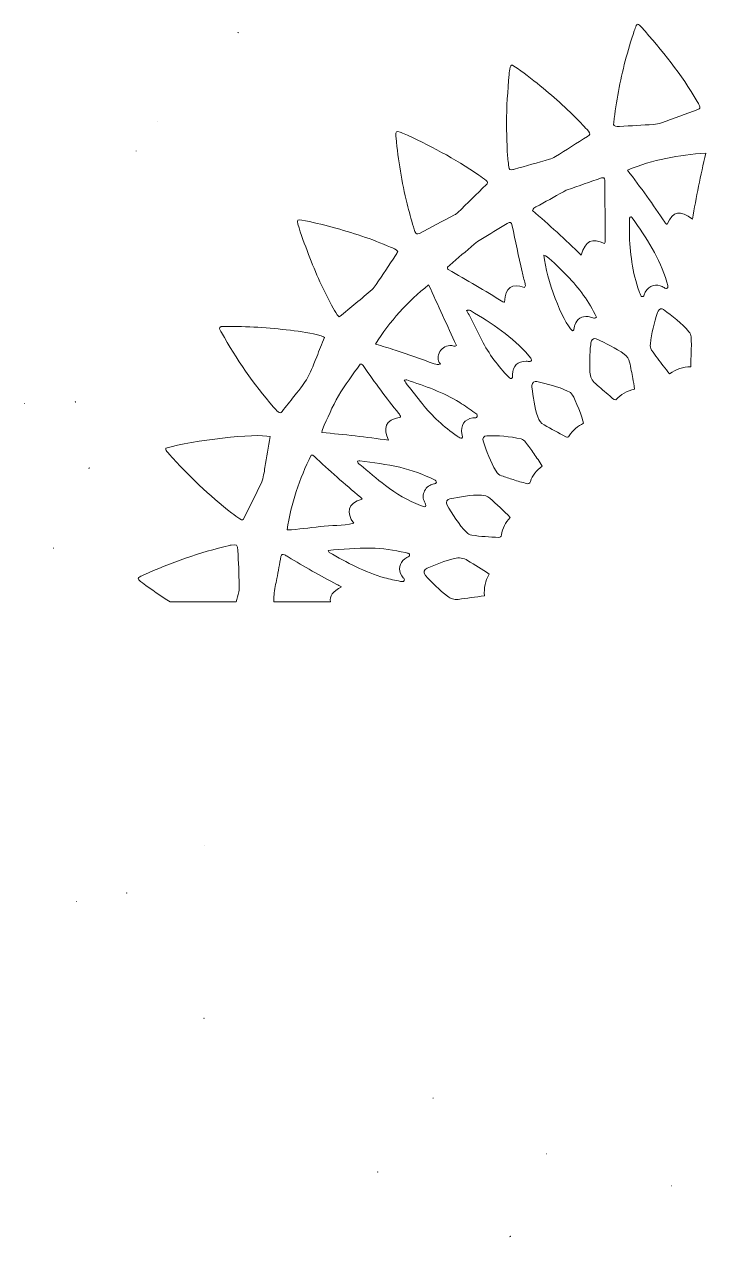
# Model space of a CAD drawing. Extents: x 352 to 2649, y -2711 to -288.
# Drawn here: x 1491 to 1995, y -1448 to -550 of the extents above; entities that cross this region are included whole.
import ezdxf

# ---------------------------------------------------------------- set-up
doc = ezdxf.new("R2010")
doc.units = 0
doc.header["$MEASUREMENT"] = 0
doc.layers.add('Layer 1', color=7, linetype='Continuous')

# ---------------------------------------------------------------- blocks, each defined once
blk = doc.blocks.new('block 2')
at = {"layer": 'Layer 1', "true_color": 0xffffff}
h = blk.add_hatch(color=7, dxfattribs=at)
h.dxf.hatch_style = 2
edge = h.paths.add_edge_path()
edge.add_spline(control_points=[(1649.3, -556.45), (1649.28, -556.44), (1649.27, -556.44), (1649.25, -556.43), (1649.21, -556.51), (1649.19, -556.57), (1649.14, -556.65), (1649.28, -556.59), (1649.41, -556.53), (1649.54, -556.47), (1649.49, -556.45), (1649.41, -556.44), (1649.3, -556.45)], knot_values=[0, 0, 0, 0, 1, 1, 1, 2, 2, 2, 3, 3, 3, 4, 4, 4, 4], degree=3, periodic=1)
h = blk.add_hatch(color=7, dxfattribs=at)
h.dxf.hatch_style = 2
edge = h.paths.add_edge_path()
edge.add_spline(control_points=[(1589.82, -622.12), (1589.86, -622.07), (1589.89, -622.03), (1589.94, -621.99), (1589.89, -622.02), (1589.84, -622.03), (1589.79, -622.06), (1589.79, -622.07), (1589.8, -622.08), (1589.8, -622.09), (1589.81, -622.1), (1589.81, -622.1), (1589.82, -622.12)], knot_values=[0, 0, 0, 0, 1, 1, 1, 2, 2, 2, 3, 3, 3, 4, 4, 4, 4], degree=3, periodic=1)
h = blk.add_hatch(color=7, dxfattribs=at)
h.dxf.hatch_style = 2
edge = h.paths.add_edge_path()
edge.add_spline(control_points=[(1573.87, -644.24), (1573.89, -644.17), (1573.87, -644.13), (1573.91, -644.06), (1573.86, -644.09), (1573.81, -644.1), (1573.75, -644.13), (1573.76, -644.14), (1573.77, -644.16), (1573.78, -644.17), (1573.81, -644.19), (1573.84, -644.22), (1573.87, -644.24)], knot_values=[0, 0, 0, 0, 1, 1, 1, 2, 2, 2, 3, 3, 3, 4, 4, 4, 4], degree=3, periodic=1)
h = blk.add_hatch(color=7, dxfattribs=at)
h.dxf.hatch_style = 2
edge = h.paths.add_edge_path()
edge.add_spline(control_points=[(1490.99, -831.15), (1491, -831.16), (1491.01, -831.17), (1491.02, -831.17), (1491.03, -831.16), (1491.04, -831.14), (1491.05, -831.12), (1491.03, -831.14), (1491.01, -831.14), (1490.99, -831.15)], knot_values=[0, 0, 0, 0, 1, 1, 1, 2, 2, 2, 3, 3, 3, 3], degree=3, periodic=1)
h = blk.add_hatch(color=7, dxfattribs=at)
h.dxf.hatch_style = 2
edge = h.paths.add_edge_path()
edge.add_spline(control_points=[(1528.95, -829.84), (1528.88, -829.88), (1528.81, -829.91), (1528.75, -829.94), (1528.95, -830.12), (1529, -830.05), (1528.95, -829.84)], knot_values=[0, 0, 0, 0, 1, 1, 1, 2, 2, 2, 2], degree=3, periodic=1)
h = blk.add_hatch(color=7, dxfattribs=at)
h.dxf.hatch_style = 2
edge = h.paths.add_edge_path()
edge.add_spline(control_points=[(1528.91, -829.7), (1528.91, -829.71), (1528.92, -829.71), (1528.93, -829.72), (1528.92, -829.71), (1528.93, -829.71), (1528.92, -829.69), (1528.92, -829.7), (1528.91, -829.7), (1528.91, -829.7)], knot_values=[0, 0, 0, 0, 1, 1, 1, 2, 2, 2, 3, 3, 3, 3], degree=3, periodic=1)
h = blk.add_hatch(color=7, dxfattribs=at)
h.dxf.hatch_style = 2
edge = h.paths.add_edge_path()
edge.add_spline(control_points=[(1512.83, -938.12), (1512.75, -938.16), (1512.68, -938.2), (1512.6, -938.24), (1512.86, -938.27), (1512.93, -938.23), (1512.83, -938.12)], knot_values=[0, 0, 0, 0, 1, 1, 1, 2, 2, 2, 2], degree=3, periodic=1)
h = blk.add_hatch(color=7, dxfattribs=at)
h.dxf.hatch_style = 2
edge = h.paths.add_edge_path()
edge.add_spline(control_points=[(1512.62, -937.96), (1512.67, -938), (1512.73, -938.04), (1512.78, -938.07), (1512.74, -938.04), (1512.71, -938), (1512.65, -937.96), (1512.64, -937.96), (1512.63, -937.96), (1512.62, -937.96)], knot_values=[0, 0, 0, 0, 1, 1, 1, 2, 2, 2, 3, 3, 3, 3], degree=3, periodic=1)
h = blk.add_hatch(color=7, dxfattribs=at)
h.dxf.hatch_style = 2
edge = h.paths.add_edge_path()
edge.add_spline(control_points=[(1624.42, -1158.11), (1624.42, -1158.11), (1624.42, -1158.1), (1624.42, -1158.1), (1624.42, -1158.1), (1624.41, -1158.1), (1624.41, -1158.1), (1624.41, -1158.1), (1624.41, -1158.11), (1624.42, -1158.11)], knot_values=[0, 0, 0, 0, 1, 1, 1, 2, 2, 2, 3, 3, 3, 3], degree=3, periodic=1)
h = blk.add_hatch(color=7, dxfattribs=at)
h.dxf.hatch_style = 2
edge = h.paths.add_edge_path()
edge.add_spline(control_points=[(1566.85, -1193.11), (1566.54, -1193.35), (1566.59, -1193.43), (1566.93, -1193.41), (1566.91, -1193.3), (1566.87, -1193.19), (1566.85, -1193.11)], knot_values=[0, 0, 0, 0, 1, 1, 1, 2, 2, 2, 2], degree=3, periodic=1)
h = blk.add_hatch(color=7, dxfattribs=at)
h.dxf.hatch_style = 2
edge = h.paths.add_edge_path()
edge.add_spline(control_points=[(1566.96, -1193.54), (1566.96, -1193.52), (1566.96, -1193.52), (1566.96, -1193.5), (1566.93, -1193.5), (1566.93, -1193.52), (1566.91, -1193.52), (1566.93, -1193.54), (1566.96, -1193.54), (1566.96, -1193.54)], knot_values=[0, 0, 0, 0, 1, 1, 1, 2, 2, 2, 3, 3, 3, 3], degree=3, periodic=1)
h = blk.add_hatch(color=7, dxfattribs=at)
h.dxf.hatch_style = 2
edge = h.paths.add_edge_path()
edge.add_spline(control_points=[(1529.67, -1199.54), (1529.67, -1199.49), (1529.68, -1199.43), (1529.69, -1199.38), (1529.65, -1199.42), (1529.6, -1199.46), (1529.56, -1199.5), (1529.6, -1199.52), (1529.63, -1199.53), (1529.67, -1199.54)], knot_values=[0, 0, 0, 0, 1, 1, 1, 2, 2, 2, 3, 3, 3, 3], degree=3, periodic=1)
h = blk.add_hatch(color=7, dxfattribs=at)
h.dxf.hatch_style = 2
edge = h.paths.add_edge_path()
edge.add_spline(control_points=[(1623.89, -1286), (1623.89, -1286.04), (1623.89, -1286.08), (1623.91, -1286.13), (1623.95, -1286.13), (1623.99, -1286.1), (1624.04, -1286.1), (1623.99, -1286.06), (1623.99, -1286.04), (1623.97, -1286), (1623.97, -1286), (1623.89, -1286), (1623.89, -1286)], knot_values=[0, 0, 0, 0, 1, 1, 1, 2, 2, 2, 3, 3, 3, 4, 4, 4, 4], degree=3, periodic=1)
h = blk.add_hatch(color=7, dxfattribs=at)
h.dxf.hatch_style = 2
edge = h.paths.add_edge_path()
edge.add_spline(control_points=[(1793.56, -1345.07), (1793.53, -1345.08), (1793.5, -1345.08), (1793.45, -1345.08), (1793.2, -1345.09), (1793.27, -1345.34), (1793.59, -1345.3), (1793.56, -1345.2), (1793.55, -1345.12), (1793.56, -1345.07)], knot_values=[0, 0, 0, 0, 1, 1, 1, 2, 2, 2, 3, 3, 3, 3], degree=3, periodic=1)
h = blk.add_hatch(color=7, dxfattribs=at)
h.dxf.hatch_style = 2
edge = h.paths.add_edge_path()
edge.add_spline(control_points=[(1793.52, -1345.37), (1793.56, -1345.39), (1793.59, -1345.4), (1793.63, -1345.42), (1793.61, -1345.38), (1793.61, -1345.36), (1793.6, -1345.33), (1793.57, -1345.34), (1793.55, -1345.36), (1793.52, -1345.37)], knot_values=[0, 0, 0, 0, 1, 1, 1, 2, 2, 2, 3, 3, 3, 3], degree=3, periodic=1)
h = blk.add_hatch(color=7, dxfattribs=at)
h.dxf.hatch_style = 2
edge = h.paths.add_edge_path()
edge.add_spline(control_points=[(1877.29, -1386.45), (1877.32, -1386.44), (1877.34, -1386.43), (1877.36, -1386.43), (1877.38, -1386.39), (1877.41, -1386.36), (1877.43, -1386.32), (1877.36, -1386.31), (1877.32, -1386.33), (1877.25, -1386.3), (1877.27, -1386.35), (1877.27, -1386.4), (1877.29, -1386.45)], knot_values=[0, 0, 0, 0, 1, 1, 1, 2, 2, 2, 3, 3, 3, 4, 4, 4, 4], degree=3, periodic=1)
h = blk.add_hatch(color=7, dxfattribs=at)
h.dxf.hatch_style = 2
edge = h.paths.add_edge_path()
edge.add_spline(control_points=[(1752.36, -1400.05), (1752.43, -1400.07), (1752.47, -1400.05), (1752.54, -1400.07), (1752.58, -1399.92), (1752.62, -1399.77), (1752.69, -1399.64), (1752.58, -1399.72), (1752.49, -1399.83), (1752.38, -1399.92), (1752.38, -1399.96), (1752.36, -1400.01), (1752.36, -1400.05)], knot_values=[0, 0, 0, 0, 1, 1, 1, 2, 2, 2, 3, 3, 3, 4, 4, 4, 4], degree=3, periodic=1)
h = blk.add_hatch(color=7, dxfattribs=at)
h.dxf.hatch_style = 2
edge = h.paths.add_edge_path()
edge.add_spline(control_points=[(1969.69, -1410.04), (1969.69, -1410.07), (1969.69, -1410.09), (1969.67, -1410.11), (1969.76, -1410.13), (1969.85, -1410.15), (1969.93, -1410.15), (1969.85, -1410.11), (1969.78, -1410.07), (1969.71, -1410.02), (1969.71, -1410.02), (1969.69, -1410.04), (1969.69, -1410.04)], knot_values=[0, 0, 0, 0, 1, 1, 1, 2, 2, 2, 3, 3, 3, 4, 4, 4, 4], degree=3, periodic=1)
h = blk.add_hatch(color=7, dxfattribs=at)
h.dxf.hatch_style = 2
edge = h.paths.add_edge_path()
edge.add_spline(control_points=[(1850.51, -1447.73), (1850.51, -1447.66), (1850.53, -1447.6), (1850.55, -1447.55), (1850.23, -1447.64), (1850.36, -1447.77), (1850.51, -1447.73)], knot_values=[0, 0, 0, 0, 1, 1, 1, 2, 2, 2, 2], degree=3, periodic=1)
h = blk.add_hatch(color=7, dxfattribs=at)
h.dxf.hatch_style = 2
edge = h.paths.add_edge_path()
edge.add_spline(control_points=[(1850.55, -1447.49), (1850.55, -1447.49), (1850.55, -1447.55), (1850.55, -1447.55), (1850.58, -1447.53), (1850.6, -1447.53), (1850.64, -1447.51), (1850.66, -1447.51), (1850.66, -1447.51), (1850.69, -1447.51), (1850.82, -1447.49), (1850.77, -1447.29), (1850.64, -1447.38), (1850.62, -1447.4), (1850.6, -1447.42), (1850.55, -1447.49)], knot_values=[0, 0, 0, 0, 1, 1, 1, 2, 2, 2, 3, 3, 3, 4, 4, 4, 5, 5, 5, 5], degree=3, periodic=1)
at = {"layer": 'Layer 1', "lineweight": 0}
for points, knots in [([(1927.16, -622.99), (1928.26, -615.33), (1929.19, -607.65), (1930.63, -600.06), (1933.54, -584.85), (1937.44, -569.9), (1942.35, -555.21), (1942.81, -553.86), (1943.31, -552.53), (1943.84, -551.22), (1943.97, -550.89), (1944.32, -550.65), (1944.58, -550.35), (1945.97, -550.41), (1946.69, -551.51), (1947.5, -552.38), (1963.06, -569.4), (1977.16, -587.55), (1988.96, -607.41), (1989.57, -608.46), (1990.14, -609.55), (1990.66, -610.66), (1991.32, -611.99), (1990.92, -612.93), (1989.46, -613.47), (1980.49, -616.77), (1971.55, -620.11), (1962.54, -623.29), (1960.64, -623.97), (1958.59, -624.34), (1956.58, -624.49), (1948.24, -625.08), (1939.91, -625.52), (1931.57, -626.02), (1930.96, -626.04), (1930.35, -626.09), (1929.74, -626.09), (1927.58, -626.02), (1926.84, -625.28), (1927.16, -622.99)], [0, 0, 0, 0, 1, 1, 1, 2, 2, 2, 3, 3, 3, 4, 4, 4, 5, 5, 5, 6, 6, 6, 7, 7, 7, 8, 8, 8, 9, 9, 9, 10, 10, 10, 11, 11, 11, 12, 12, 12, 13, 13, 13, 13]), ([(1649.3, -556.45), (1649.28, -556.44), (1649.27, -556.44), (1649.25, -556.43), (1649.21, -556.51), (1649.19, -556.57), (1649.14, -556.65), (1649.28, -556.59), (1649.41, -556.53), (1649.54, -556.47), (1649.49, -556.45), (1649.41, -556.44), (1649.3, -556.45)], [0, 0, 0, 0, 1, 1, 1, 2, 2, 2, 3, 3, 3, 4, 4, 4, 4]), ([(1849.77, -587.57), (1849.92, -585.76), (1850.29, -583.95), (1850.64, -582.14), (1850.97, -580.53), (1851.73, -580.24), (1853.28, -581.25), (1860.11, -585.74), (1866.46, -590.87), (1872.81, -595.97), (1883.94, -604.94), (1894.5, -614.54), (1904.32, -624.95), (1905.72, -626.44), (1907.11, -627.94), (1908.4, -629.51), (1909.99, -631.41), (1909.91, -632), (1907.81, -633.33), (1899.89, -638.35), (1891.97, -643.35), (1883.98, -648.28), (1882.61, -649.13), (1881.1, -649.83), (1879.55, -650.29), (1870.96, -652.79), (1862.34, -655.19), (1853.72, -657.64), (1853.33, -657.75), (1852.91, -657.81), (1852.52, -657.88), (1850.49, -658.27), (1849.77, -657.88), (1849.53, -655.96), (1849.09, -652.34), (1848.59, -648.69), (1848.42, -645.03), (1848.09, -637.89), (1847.98, -630.76), (1847.78, -623.62), (1847.96, -611.58), (1848.66, -599.55), (1849.77, -587.57)], [0, 0, 0, 0, 1, 1, 1, 2, 2, 2, 3, 3, 3, 4, 4, 4, 5, 5, 5, 6, 6, 6, 7, 7, 7, 8, 8, 8, 9, 9, 9, 10, 10, 10, 11, 11, 11, 12, 12, 12, 13, 13, 13, 14, 14, 14, 14]), ([(1589.82, -622.12), (1589.86, -622.07), (1589.89, -622.03), (1589.94, -621.99), (1589.89, -622.02), (1589.84, -622.03), (1589.79, -622.06), (1589.79, -622.07), (1589.8, -622.08), (1589.8, -622.09), (1589.81, -622.1), (1589.81, -622.1), (1589.82, -622.12)], [0, 0, 0, 0, 1, 1, 1, 2, 2, 2, 3, 3, 3, 4, 4, 4, 4]), ([(1769.08, -630.21), (1769.64, -630.43), (1770.21, -630.65), (1770.78, -630.89), (1790.55, -639.66), (1809.58, -649.78), (1827.4, -662.09), (1829.26, -663.36), (1831.05, -664.71), (1832.79, -666.1), (1833.99, -667.07), (1833.99, -668.03), (1832.79, -669.18), (1825.81, -676.03), (1818.81, -682.86), (1811.78, -689.67), (1811.06, -690.37), (1810.21, -690.98), (1809.31, -691.46), (1800.69, -696.06), (1792.05, -700.62), (1783.41, -705.18), (1781.8, -706.01), (1780.84, -705.6), (1780.12, -703.81), (1779.68, -702.68), (1779.27, -701.52), (1778.94, -700.34), (1777.35, -694.67), (1775.69, -688.99), (1774.27, -683.26), (1770.26, -667.24), (1767.81, -650.92), (1766.11, -634.51), (1766.07, -633.9), (1765.98, -633.29), (1765.96, -632.68), (1765.87, -629.82), (1766.57, -629.27), (1769.08, -630.21)], [0, 0, 0, 0, 1, 1, 1, 2, 2, 2, 3, 3, 3, 4, 4, 4, 5, 5, 5, 6, 6, 6, 7, 7, 7, 8, 8, 8, 9, 9, 9, 10, 10, 10, 11, 11, 11, 12, 12, 12, 13, 13, 13, 13]), ([(1573.87, -644.24), (1573.89, -644.17), (1573.87, -644.13), (1573.91, -644.06), (1573.86, -644.09), (1573.81, -644.1), (1573.75, -644.13), (1573.76, -644.14), (1573.77, -644.16), (1573.78, -644.17), (1573.81, -644.19), (1573.84, -644.22), (1573.87, -644.24)], [0, 0, 0, 0, 1, 1, 1, 2, 2, 2, 3, 3, 3, 4, 4, 4, 4]), ([(1985.4, -694.69), (1976.3, -687.45), (1971.07, -688.6), (1966.68, -698.4), (1966.51, -698.36), (1966.33, -698.33), (1966.18, -698.25), (1966, -698.16), (1965.83, -698.03), (1965.7, -697.88), (1965.44, -697.57), (1965.15, -697.29), (1964.91, -696.94), (1956.36, -683.82), (1947.11, -671.21), (1937.4, -658.27), (1956.14, -650.68), (1975.17, -646.88), (1995.27, -645.86), (1991.45, -662.26), (1988.15, -678.3), (1985.4, -694.69)], [0, 0, 0, 0, 1, 1, 1, 2, 2, 2, 3, 3, 3, 4, 4, 4, 5, 5, 5, 6, 6, 6, 7, 7, 7, 7]), ([(1918.09, -664.1), (1919.64, -663.55), (1920.47, -664.16), (1920.55, -665.69), (1920.62, -666.72), (1920.6, -667.74), (1920.6, -668.77), (1920.71, -682.03), (1920.79, -695.28), (1920.88, -708.55), (1920.88, -709.92), (1921.19, -711.34), (1920.4, -712.63), (1910.84, -708.74), (1906.68, -710.01), (1902.99, -721.24), (1891.27, -709.66), (1879.27, -698.66), (1867.05, -688.19), (1867.36, -686.44), (1868.62, -686.14), (1869.65, -685.57), (1876.43, -681.82), (1883.2, -678.06), (1889.98, -674.31), (1890.88, -673.83), (1891.75, -673.26), (1892.71, -672.93), (1901.16, -669.95), (1909.62, -667), (1918.09, -664.1)], [0, 0, 0, 0, 1, 1, 1, 2, 2, 2, 3, 3, 3, 4, 4, 4, 5, 5, 5, 6, 6, 6, 7, 7, 7, 8, 8, 8, 9, 9, 9, 10, 10, 10, 10]), ([(1696.33, -695.41), (1703.99, -696.59), (1711.43, -698.64), (1718.89, -700.6), (1733.64, -704.51), (1748.13, -709.24), (1762.12, -715.37), (1763.95, -716.16), (1766.04, -716.58), (1767.46, -718.58), (1766.9, -719.54), (1766.33, -720.59), (1765.67, -721.59), (1760.94, -728.71), (1756.18, -735.8), (1751.4, -742.89), (1750.49, -744.22), (1749.59, -745.68), (1748.39, -746.71), (1740.47, -753.41), (1732.46, -760), (1724.11, -766.96), (1721.81, -764.95), (1720.85, -762.66), (1719.68, -760.56), (1712.54, -747.73), (1706.54, -734.4), (1701.33, -720.7), (1698.51, -713.28), (1695.7, -705.86), (1693.51, -698.22), (1692.66, -695.17), (1692.95, -694.89), (1696.33, -695.41)], [0, 0, 0, 0, 1, 1, 1, 2, 2, 2, 3, 3, 3, 4, 4, 4, 5, 5, 5, 6, 6, 6, 7, 7, 7, 8, 8, 8, 9, 9, 9, 10, 10, 10, 11, 11, 11, 11]), ([(1848.28, -697.88), (1850.77, -696.41), (1851.4, -696.74), (1851.99, -699.45), (1854.44, -710.79), (1856.86, -722.14), (1859.35, -733.49), (1860, -736.48), (1860.88, -739.4), (1861.62, -742.37), (1861.81, -743.15), (1862.05, -743.96), (1861.25, -745.07), (1851.32, -741.97), (1847.3, -744.96), (1846.41, -755.98), (1846.02, -755.96), (1845.54, -756.05), (1845.23, -755.87), (1831.92, -747.56), (1818.46, -739.55), (1804.71, -731.96), (1804.4, -731.81), (1804.27, -731.3), (1804.06, -730.95), (1804.19, -729.84), (1805.15, -729.34), (1805.89, -728.71), (1811.89, -723.47), (1817.87, -718.26), (1823.91, -713.08), (1825.46, -711.77), (1827.16, -710.62), (1828.91, -709.55), (1835.32, -705.62), (1841.8, -701.74), (1848.28, -697.88)], [0, 0, 0, 0, 1, 1, 1, 2, 2, 2, 3, 3, 3, 4, 4, 4, 5, 5, 5, 6, 6, 6, 7, 7, 7, 8, 8, 8, 9, 9, 9, 10, 10, 10, 11, 11, 11, 12, 12, 12, 12]), ([(1950.56, -748.59), (1950.08, -749.46), (1949.84, -750.46), (1949.4, -751.38), (1949.05, -752.1), (1947.72, -752.19), (1947.39, -751.49), (1946.87, -750.4), (1946.43, -749.26), (1946.02, -748.13), (1940.93, -733.99), (1939.14, -719.32), (1938.75, -704.4), (1938.75, -701.15), (1938.73, -697.9), (1938.77, -694.65), (1938.79, -694.12), (1938.99, -693.42), (1939.36, -693.1), (1940.02, -692.51), (1940.48, -693.23), (1940.8, -693.66), (1951.32, -708.44), (1961.36, -723.45), (1966.42, -741.17), (1966.77, -742.32), (1967.05, -743.5), (1967.27, -744.7), (1967.44, -745.51), (1966.46, -746.29), (1965.74, -745.97), (1964.83, -745.53), (1963.95, -745.03), (1963.06, -744.53), (1959.09, -742.37), (1953.35, -743.41), (1950.56, -748.59)], [0, 0, 0, 0, 1, 1, 1, 2, 2, 2, 3, 3, 3, 4, 4, 4, 5, 5, 5, 6, 6, 6, 7, 7, 7, 8, 8, 8, 9, 9, 9, 10, 10, 10, 11, 11, 11, 12, 12, 12, 12]), ([(1898.45, -772.98), (1898.19, -773.74), (1898.03, -774.55), (1897.88, -775.36), (1897.71, -776.14), (1897.6, -776.93), (1896.79, -777.37), (1888.98, -770.19), (1877.24, -739.29), (1875.49, -721.29), (1878.46, -722.31), (1881.82, -725.3), (1892.78, -736.63), (1901.59, -745.71), (1908.99, -755.76), (1914.47, -767.18), (1913.35, -767.87), (1912.63, -767.92), (1911.8, -767.61), (1910.67, -767.2), (1909.49, -766.81), (1908.29, -766.67), (1903.45, -766.19), (1900.02, -768.42), (1898.45, -772.98)], [0, 0, 0, 0, 1, 1, 1, 2, 2, 2, 3, 3, 3, 4, 4, 4, 5, 5, 5, 6, 6, 6, 7, 7, 7, 8, 8, 8, 8]), ([(1765.54, -791.59), (1760.81, -789.98), (1755.98, -788.63), (1750.86, -787.05), (1761.59, -770.03), (1774.64, -755.76), (1790.2, -743.2), (1797.12, -758.34), (1803.95, -773.2), (1810.73, -788.06), (1809.53, -789.21), (1808.4, -788.17), (1807.26, -788.12), (1803.51, -787.99), (1800.45, -789.43), (1798.58, -792.68), (1796.88, -795.67), (1796.33, -798.82), (1798.95, -801.7), (1798.95, -801.7), (1798.67, -801.83), (1798.67, -801.83), (1798.67, -801.83), (1798.82, -801.59), (1798.82, -801.59), (1797.33, -802.92), (1795.85, -802.15), (1794.3, -801.61), (1784.72, -798.23), (1775.14, -794.84), (1765.54, -791.59)], [0, 0, 0, 0, 1, 1, 1, 2, 2, 2, 3, 3, 3, 4, 4, 4, 5, 5, 5, 6, 6, 6, 7, 7, 7, 8, 8, 8, 9, 9, 9, 10, 10, 10, 10]), ([(1820.62, -766.52), (1819.94, -765.15), (1819.15, -763.84), (1818.41, -762.48), (1818.37, -762.42), (1818.33, -762.33), (1818.28, -762.27), (1818.28, -762.27), (1818.63, -762.29), (1818.63, -762.29), (1818.63, -762.29), (1818.41, -762.48), (1818.41, -762.48), (1819.26, -761.74), (1820.25, -761.74), (1821.18, -762.31), (1836.96, -771.67), (1852.37, -781.49), (1864.32, -795.76), (1864.98, -796.55), (1865.59, -797.35), (1866.18, -798.18), (1866.66, -798.88), (1866.16, -799.93), (1865.3, -799.93), (1864.3, -799.93), (1863.28, -799.78), (1862.27, -799.78), (1856.03, -799.8), (1852.63, -803.11), (1852.21, -809.49), (1852.17, -810.29), (1852.28, -811.12), (1852.15, -811.91), (1852.04, -812.65), (1851.25, -812.89), (1850.79, -812.56), (1849.81, -811.89), (1848.94, -811.01), (1848.11, -810.12), (1840.3, -801.76), (1833.64, -792.57), (1828.52, -782.32), (1825.88, -777.06), (1823.26, -771.78), (1820.62, -766.52)], [0, 0, 0, 0, 1, 1, 1, 2, 2, 2, 3, 3, 3, 4, 4, 4, 5, 5, 5, 6, 6, 6, 7, 7, 7, 8, 8, 8, 9, 9, 9, 10, 10, 10, 11, 11, 11, 12, 12, 12, 13, 13, 13, 14, 14, 14, 15, 15, 15, 15]), ([(1984.16, -803.94), (1978.42, -803.94), (1973.36, -805.62), (1968.56, -809.01), (1965.22, -805.3), (1962.45, -801.3), (1959.46, -797.48), (1957.95, -795.56), (1956.62, -793.51), (1955.25, -791.51), (1954.31, -790.11), (1954.11, -788.65), (1954.27, -786.9), (1954.99, -778.94), (1957.19, -771.32), (1959.57, -763.75), (1959.7, -763.38), (1959.76, -762.96), (1959.94, -762.59), (1960.66, -761.11), (1962.73, -760.48), (1964.04, -761.46), (1970.7, -766.5), (1977.35, -771.54), (1982.83, -777.91), (1983.81, -779.05), (1984.44, -780.22), (1984.44, -781.75), (1984.49, -783.98), (1984.66, -786.23), (1984.62, -788.45), (1984.51, -793.51), (1984.33, -798.6), (1984.16, -803.94)], [0, 0, 0, 0, 1, 1, 1, 2, 2, 2, 3, 3, 3, 4, 4, 4, 5, 5, 5, 6, 6, 6, 7, 7, 7, 8, 8, 8, 9, 9, 9, 10, 10, 10, 11, 11, 11, 11]), ([(1636.96, -778.61), (1636.28, -777.45), (1635.17, -776.32), (1635.71, -774.7), (1636.91, -773.66), (1638.37, -774.12), (1639.73, -774.09), (1655.85, -773.79), (1671.91, -774.94), (1687.91, -776.86), (1695.56, -777.8), (1703.22, -778.92), (1710.73, -780.9), (1711.47, -781.1), (1712.13, -781.62), (1713.04, -782.1), (1711.14, -786.97), (1709.29, -791.7), (1707.43, -796.44), (1701.19, -812.34), (1701.19, -812.34), (1690.57, -825.83), (1687.67, -829.52), (1684.79, -833.23), (1681.84, -836.87), (1680.81, -838.16), (1679.83, -838.27), (1678.76, -837.22), (1677.59, -836.08), (1676.47, -834.88), (1675.4, -833.66), (1660.61, -816.69), (1648.11, -798.12), (1636.96, -778.61)], [0, 0, 0, 0, 1, 1, 1, 2, 2, 2, 3, 3, 3, 4, 4, 4, 5, 5, 5, 6, 6, 6, 7, 7, 7, 8, 8, 8, 9, 9, 9, 10, 10, 10, 11, 11, 11, 11]), ([(1928.76, -828.43), (1926.75, -828.25), (1925.72, -826.57), (1924.35, -825.46), (1920.73, -822.49), (1917.22, -819.39), (1913.64, -816.34), (1911.02, -814.11), (1909.71, -811.41), (1909.6, -807.83), (1909.38, -801.08), (1909.34, -794.36), (1910.12, -787.67), (1910.25, -786.66), (1910.34, -785.64), (1910.65, -784.68), (1911.02, -783.43), (1912.96, -782.58), (1914.16, -783.15), (1921.32, -786.62), (1928.56, -789.87), (1935.02, -794.63), (1937.18, -796.22), (1938.42, -798.07), (1938.95, -800.54), (1939.8, -804.53), (1940.56, -808.53), (1941.3, -812.54), (1941.76, -814.94), (1942.11, -817.34), (1942.61, -820.4), (1937.05, -821.94), (1932.36, -824.21), (1928.76, -828.43)], [0, 0, 0, 0, 1, 1, 1, 2, 2, 2, 3, 3, 3, 4, 4, 4, 5, 5, 5, 6, 6, 6, 7, 7, 7, 8, 8, 8, 9, 9, 9, 10, 10, 10, 11, 11, 11, 11]), ([(1760.55, -858.25), (1744.05, -855.7), (1727.71, -854.17), (1711.3, -852.41), (1711.41, -851.4), (1711.32, -850.75), (1711.56, -850.25), (1715.44, -841.93), (1718.85, -833.34), (1723.45, -825.44), (1728.25, -817.17), (1734.21, -809.59), (1739.51, -801.89), (1741.1, -801.85), (1741.61, -802.72), (1742.17, -803.55), (1750.42, -815.46), (1759.02, -827.14), (1768.05, -838.46), (1768.68, -839.25), (1769.45, -839.97), (1769.49, -841.08), (1757.75, -843.22), (1756.33, -849.46), (1760.55, -858.25)], [0, 0, 0, 0, 1, 1, 1, 2, 2, 2, 3, 3, 3, 4, 4, 4, 5, 5, 5, 6, 6, 6, 7, 7, 7, 8, 8, 8, 8]), ([(1814.9, -853.56), (1815.05, -854.35), (1815.27, -855.16), (1815.25, -855.94), (1815.23, -856.6), (1814.59, -857.01), (1813.98, -856.75), (1813.05, -856.36), (1812.17, -855.81), (1811.34, -855.24), (1801.59, -848.43), (1792.84, -840.51), (1785.42, -831.17), (1781.73, -826.55), (1778.09, -821.9), (1774.45, -817.25), (1773.7, -816.29), (1773.05, -815.27), (1772.04, -813.83), (1773.22, -813.63), (1773.66, -813.39), (1773.99, -813.52), (1787.45, -818.21), (1801.02, -822.62), (1813.18, -830.32), (1816.97, -832.72), (1820.64, -835.3), (1824.33, -837.87), (1825.24, -838.53), (1826.64, -839.16), (1826.16, -840.69), (1825.77, -841.93), (1824.48, -841.41), (1823.56, -841.58), (1823.37, -841.61), (1823.15, -841.58), (1822.95, -841.63), (1816.65, -842.78), (1813.66, -847.23), (1814.9, -853.56)], [0, 0, 0, 0, 1, 1, 1, 2, 2, 2, 3, 3, 3, 4, 4, 4, 5, 5, 5, 6, 6, 6, 7, 7, 7, 8, 8, 8, 9, 9, 9, 10, 10, 10, 11, 11, 11, 12, 12, 12, 13, 13, 13, 13]), ([(1894.19, -855.05), (1893.58, -856.09), (1892.71, -856.25), (1891.64, -855.66), (1886.3, -852.73), (1880.95, -849.83), (1875.63, -846.91), (1873.2, -845.6), (1871.81, -843.63), (1870.91, -840.93), (1868.56, -833.73), (1867.66, -826.27), (1866.66, -818.85), (1866.61, -818.43), (1866.59, -818.02), (1866.61, -817.62), (1866.7, -815.64), (1868.38, -814.31), (1870.39, -814.83), (1878.05, -816.8), (1885.82, -818.37), (1893.02, -821.84), (1894.48, -822.53), (1895.81, -823.25), (1896.73, -824.78), (1898.6, -827.9), (1904.17, -841.71), (1904.93, -845.66), (1900.54, -847.82), (1896.73, -850.68), (1894.19, -855.05)], [0, 0, 0, 0, 1, 1, 1, 2, 2, 2, 3, 3, 3, 4, 4, 4, 5, 5, 5, 6, 6, 6, 7, 7, 7, 8, 8, 8, 9, 9, 9, 10, 10, 10, 10]), ([(1490.99, -831.15), (1491, -831.16), (1491.01, -831.17), (1491.02, -831.17), (1491.03, -831.16), (1491.04, -831.14), (1491.05, -831.12), (1491.03, -831.14), (1491.01, -831.14), (1490.99, -831.15)], [0, 0, 0, 0, 1, 1, 1, 2, 2, 2, 3, 3, 3, 3]), ([(1528.95, -829.84), (1528.88, -829.88), (1528.81, -829.91), (1528.75, -829.94), (1528.95, -830.12), (1529, -830.05), (1528.95, -829.84)], [0, 0, 0, 0, 1, 1, 1, 2, 2, 2, 2]), ([(1528.91, -829.7), (1528.91, -829.71), (1528.92, -829.71), (1528.93, -829.72), (1528.92, -829.71), (1528.93, -829.71), (1528.92, -829.69), (1528.92, -829.7), (1528.91, -829.7), (1528.91, -829.7)], [0, 0, 0, 0, 1, 1, 1, 2, 2, 2, 3, 3, 3, 3]), ([(1669.08, -878.39), (1668.77, -880.2), (1668.55, -882.02), (1668.14, -883.81), (1667.68, -885.79), (1667.33, -887.84), (1666.48, -889.65), (1662.35, -898.29), (1658.08, -906.89), (1653.82, -915.47), (1652.84, -917.47), (1652.34, -917.63), (1650.57, -916.43), (1648.54, -915.07), (1646.53, -913.63), (1644.61, -912.15), (1627.75, -899.14), (1612.56, -884.37), (1598.31, -868.6), (1597.48, -867.7), (1596.74, -866.72), (1596.02, -865.74), (1595.82, -865.43), (1595.87, -864.97), (1595.69, -864.08), (1615.68, -858.34), (1662.25, -852.82), (1672.96, -855.57), (1671.67, -863.16), (1670.38, -870.78), (1669.08, -878.39)], [0, 0, 0, 0, 1, 1, 1, 2, 2, 2, 3, 3, 3, 4, 4, 4, 5, 5, 5, 6, 6, 6, 7, 7, 7, 8, 8, 8, 9, 9, 9, 10, 10, 10, 10]), ([(1865.5, -888.78), (1865.04, -890.31), (1864.1, -890.7), (1862.77, -890.33), (1859.46, -889.41), (1856.16, -888.43), (1852.87, -887.41), (1849.96, -886.51), (1847.11, -885.46), (1844.18, -884.61), (1842.28, -884.05), (1841.13, -882.8), (1840.12, -881.19), (1835.8, -874.2), (1833.29, -866.46), (1830.57, -858.8), (1829.87, -856.88), (1831.16, -855), (1833.16, -854.96), (1841.74, -854.74), (1850.23, -855.26), (1858.58, -857.29), (1860.13, -857.66), (1861.11, -858.56), (1861.94, -859.67), (1864.02, -862.44), (1866.05, -865.24), (1868.03, -868.07), (1870.13, -871.06), (1872.13, -874.1), (1874.34, -877.37), (1870.1, -880.77), (1866.96, -884.15), (1865.5, -888.78)], [0, 0, 0, 0, 1, 1, 1, 2, 2, 2, 3, 3, 3, 4, 4, 4, 5, 5, 5, 6, 6, 6, 7, 7, 7, 8, 8, 8, 9, 9, 9, 10, 10, 10, 11, 11, 11, 11]), ([(1734.78, -919.68), (1726.51, -921.64), (1718.13, -921.21), (1709.92, -922.12), (1701.91, -922.99), (1693.88, -924.33), (1685.55, -924.61), (1688.47, -904.93), (1694.54, -886.71), (1703.33, -869.32), (1704.14, -869.14), (1704.86, -869.49), (1705.47, -870.06), (1716.62, -880.55), (1728.03, -890.72), (1739.88, -900.41), (1740.34, -900.78), (1740.6, -901.35), (1740.97, -901.85), (1730.02, -904.69), (1729.06, -911.98), (1734.78, -919.68)], [0, 0, 0, 0, 1, 1, 1, 2, 2, 2, 3, 3, 3, 4, 4, 4, 5, 5, 5, 6, 6, 6, 7, 7, 7, 7]), ([(1539.07, -878.85), (1539.11, -879.05), (1539.07, -879.11), (1538.85, -878.94), (1538.92, -878.92), (1538.98, -878.87), (1539.07, -878.85), (1539.05, -878.79), (1539.07, -878.79), (1539.05, -878.72), (1539.09, -878.74), (1539.11, -878.76), (1539.16, -878.79), (1539.14, -878.81), (1539.09, -878.83), (1539.07, -878.85)], [0, 0, 0, 0, 1, 1, 1, 2, 2, 2, 3, 3, 3, 4, 4, 4, 5, 5, 5, 5]), ([(1758.25, -891.79), (1751.86, -886.73), (1745.6, -881.51), (1739.29, -876.3), (1738.57, -875.69), (1737.57, -875.14), (1737.68, -873.75), (1738.18, -873.64), (1738.73, -873.4), (1739.23, -873.46), (1749.11, -874.97), (1759.04, -875.99), (1768.79, -878.26), (1777.76, -880.34), (1786.32, -883.59), (1794.59, -887.6), (1795.28, -887.93), (1796.16, -888.32), (1795.92, -889.37), (1795.7, -890.33), (1794.85, -890.4), (1794.06, -890.61), (1793.08, -890.88), (1792.12, -891.22), (1791.2, -891.66), (1788.17, -893.12), (1786.77, -895.76), (1786.18, -898.9), (1785.92, -900.34), (1786.34, -901.74), (1786.88, -903.07), (1787.34, -904.19), (1787.89, -905.3), (1788.19, -906.45), (1788.37, -907.11), (1787.71, -907.61), (1787.08, -907.5), (1786.1, -907.33), (1785.14, -906.98), (1784.22, -906.59), (1774.99, -902.66), (1766.15, -898.03), (1758.25, -891.79)], [0, 0, 0, 0, 1, 1, 1, 2, 2, 2, 3, 3, 3, 4, 4, 4, 5, 5, 5, 6, 6, 6, 7, 7, 7, 8, 8, 8, 9, 9, 9, 10, 10, 10, 11, 11, 11, 12, 12, 12, 13, 13, 13, 14, 14, 14, 14]), ([(1844.14, -928.36), (1843.99, -929.56), (1843.22, -930.22), (1842.09, -930.15), (1835.41, -929.72), (1828.69, -929.61), (1822.06, -928.49), (1820.57, -928.25), (1819.39, -927.64), (1818.37, -926.59), (1812.35, -920.42), (1808, -913.04), (1803.62, -905.73), (1802.7, -904.23), (1803.97, -901.87), (1805.82, -901.61), (1813.66, -900.45), (1821.36, -898.45), (1829.39, -898.86), (1831.74, -898.99), (1833.71, -899.43), (1835.48, -901.02), (1840.6, -905.63), (1845.67, -910.3), (1850.55, -915.34), (1847, -919.2), (1844.79, -923.41), (1844.14, -928.36)], [0, 0, 0, 0, 1, 1, 1, 2, 2, 2, 3, 3, 3, 4, 4, 4, 5, 5, 5, 6, 6, 6, 7, 7, 7, 8, 8, 8, 9, 9, 9, 9]), ([(1512.83, -938.12), (1512.75, -938.16), (1512.68, -938.2), (1512.6, -938.24), (1512.86, -938.27), (1512.93, -938.23), (1512.83, -938.12)], [0, 0, 0, 0, 1, 1, 1, 2, 2, 2, 2]), ([(1512.62, -937.96), (1512.67, -938), (1512.73, -938.04), (1512.78, -938.07), (1512.74, -938.04), (1512.71, -938), (1512.65, -937.96), (1512.64, -937.96), (1512.63, -937.96), (1512.62, -937.96)], [0, 0, 0, 0, 1, 1, 1, 2, 2, 2, 3, 3, 3, 3]), ([(1649.79, -970.45), (1649.18, -972.94), (1648.54, -975.43), (1647.91, -977.94), (1647.91, -977.94), (1599.03, -977.94), (1599.03, -977.94), (1592.03, -973.49), (1585.18, -968.77), (1578.43, -963.86), (1577.45, -963.14), (1576.56, -962.31), (1575.66, -961.49), (1575.14, -960.98), (1575.29, -960.24), (1575.77, -959.91), (1576.75, -959.22), (1577.82, -958.61), (1578.94, -958.1), (1599.58, -948.87), (1620.79, -941.26), (1642.85, -936.15), (1643.26, -936.04), (1643.65, -935.96), (1644.05, -935.89), (1648.43, -935.1), (1648.91, -935.43), (1649.11, -939.97), (1649.5, -948.52), (1649.83, -957.06), (1650.11, -965.61), (1650.16, -967.22), (1650.16, -968.9), (1649.79, -970.45)], [0, 0, 0, 0, 1, 1, 1, 2, 2, 2, 3, 3, 3, 4, 4, 4, 5, 5, 5, 6, 6, 6, 7, 7, 7, 8, 8, 8, 9, 9, 9, 10, 10, 10, 11, 11, 11, 11]), ([(1775.78, -944.16), (1774.75, -944.81), (1773.59, -945.32), (1772.63, -946.04), (1768.51, -949.22), (1767.64, -953.94), (1770.28, -958.5), (1770.58, -959.02), (1771, -959.5), (1771.39, -959.96), (1771.94, -960.59), (1772.55, -961.31), (1772.13, -962.1), (1771.54, -963.17), (1770.34, -962.93), (1769.43, -962.73), (1765.46, -961.9), (1761.44, -961.14), (1757.53, -960.05), (1742.94, -955.96), (1729.78, -948.68), (1716.66, -941.28), (1716.38, -941.13), (1716.27, -940.65), (1715.77, -939.73), (1726.57, -938.79), (1736.89, -937.96), (1747.28, -938.07), (1756.07, -938.18), (1764.69, -939.45), (1773.2, -941.45), (1773.99, -941.63), (1774.77, -941.87), (1775.54, -942.13), (1776.21, -942.37), (1776.39, -943.77), (1775.78, -944.16)], [0, 0, 0, 0, 1, 1, 1, 2, 2, 2, 3, 3, 3, 4, 4, 4, 5, 5, 5, 6, 6, 6, 7, 7, 7, 8, 8, 8, 9, 9, 9, 10, 10, 10, 11, 11, 11, 12, 12, 12, 12]), ([(1717.6, -977.94), (1717.6, -977.94), (1675.62, -977.94), (1675.62, -977.94), (1675.66, -976.15), (1675.73, -974.38), (1675.82, -972.59), (1676.04, -968.58), (1677.17, -964.58), (1677.91, -960.57), (1678.92, -955.16), (1679.9, -949.75), (1680.95, -944.36), (1681.25, -942.76), (1682.19, -942.33), (1683.54, -943.03), (1684.44, -943.51), (1685.31, -944.01), (1686.18, -944.55), (1698.01, -951.78), (1710.12, -958.52), (1722.38, -964.95), (1723.28, -965.41), (1724.13, -965.96), (1725.66, -966.85), (1719.2, -970.06), (1716.53, -973.79), (1717.6, -977.94)], [0, 0, 0, 0, 1, 1, 1, 2, 2, 2, 3, 3, 3, 4, 4, 4, 5, 5, 5, 6, 6, 6, 7, 7, 7, 8, 8, 8, 9, 9, 9, 9]), ([(1831.57, -973.4), (1824.83, -974.32), (1818.41, -975.19), (1812.02, -976.06), (1809.01, -976.48), (1806.61, -975.54), (1804.14, -973.73), (1798.05, -969.21), (1792.93, -963.73), (1787.8, -958.23), (1785.99, -956.29), (1786.6, -953.98), (1789.11, -952.95), (1795.7, -950.31), (1802.2, -947.46), (1809.16, -945.82), (1812.72, -944.97), (1815.97, -945.21), (1819.07, -947.24), (1824.28, -950.66), (1829.93, -953.46), (1835, -957.41), (1832.09, -962.42), (1830.96, -967.64), (1831.57, -973.4)], [0, 0, 0, 0, 1, 1, 1, 2, 2, 2, 3, 3, 3, 4, 4, 4, 5, 5, 5, 6, 6, 6, 7, 7, 7, 8, 8, 8, 8]), ([(1624.42, -1158.11), (1624.42, -1158.11), (1624.42, -1158.1), (1624.42, -1158.1), (1624.42, -1158.1), (1624.41, -1158.1), (1624.41, -1158.1), (1624.41, -1158.1), (1624.41, -1158.11), (1624.42, -1158.11)], [0, 0, 0, 0, 1, 1, 1, 2, 2, 2, 3, 3, 3, 3]), ([(1566.85, -1193.11), (1566.54, -1193.35), (1566.59, -1193.43), (1566.93, -1193.41), (1566.91, -1193.3), (1566.87, -1193.19), (1566.85, -1193.11)], [0, 0, 0, 0, 1, 1, 1, 2, 2, 2, 2]), ([(1566.96, -1193.54), (1566.96, -1193.52), (1566.96, -1193.52), (1566.96, -1193.5), (1566.93, -1193.5), (1566.93, -1193.52), (1566.91, -1193.52), (1566.93, -1193.54), (1566.96, -1193.54), (1566.96, -1193.54)], [0, 0, 0, 0, 1, 1, 1, 2, 2, 2, 3, 3, 3, 3]), ([(1529.67, -1199.54), (1529.67, -1199.49), (1529.68, -1199.43), (1529.69, -1199.38), (1529.65, -1199.42), (1529.6, -1199.46), (1529.56, -1199.5), (1529.6, -1199.52), (1529.63, -1199.53), (1529.67, -1199.54)], [0, 0, 0, 0, 1, 1, 1, 2, 2, 2, 3, 3, 3, 3]), ([(1623.89, -1286), (1623.89, -1286.04), (1623.89, -1286.08), (1623.91, -1286.13), (1623.95, -1286.13), (1623.99, -1286.1), (1624.04, -1286.1), (1623.99, -1286.06), (1623.99, -1286.04), (1623.97, -1286), (1623.97, -1286), (1623.89, -1286), (1623.89, -1286)], [0, 0, 0, 0, 1, 1, 1, 2, 2, 2, 3, 3, 3, 4, 4, 4, 4]), ([(1793.56, -1345.07), (1793.53, -1345.08), (1793.5, -1345.08), (1793.45, -1345.08), (1793.2, -1345.09), (1793.27, -1345.34), (1793.59, -1345.3), (1793.56, -1345.2), (1793.55, -1345.12), (1793.56, -1345.07)], [0, 0, 0, 0, 1, 1, 1, 2, 2, 2, 3, 3, 3, 3]), ([(1793.52, -1345.37), (1793.56, -1345.39), (1793.59, -1345.4), (1793.63, -1345.42), (1793.61, -1345.38), (1793.61, -1345.36), (1793.6, -1345.33), (1793.57, -1345.34), (1793.55, -1345.36), (1793.52, -1345.37)], [0, 0, 0, 0, 1, 1, 1, 2, 2, 2, 3, 3, 3, 3]), ([(1877.29, -1386.45), (1877.32, -1386.44), (1877.34, -1386.43), (1877.36, -1386.43), (1877.38, -1386.39), (1877.41, -1386.36), (1877.43, -1386.32), (1877.36, -1386.31), (1877.32, -1386.33), (1877.25, -1386.3), (1877.27, -1386.35), (1877.27, -1386.4), (1877.29, -1386.45)], [0, 0, 0, 0, 1, 1, 1, 2, 2, 2, 3, 3, 3, 4, 4, 4, 4]), ([(1752.36, -1400.05), (1752.43, -1400.07), (1752.47, -1400.05), (1752.54, -1400.07), (1752.58, -1399.92), (1752.62, -1399.77), (1752.69, -1399.64), (1752.58, -1399.72), (1752.49, -1399.83), (1752.38, -1399.92), (1752.38, -1399.96), (1752.36, -1400.01), (1752.36, -1400.05)], [0, 0, 0, 0, 1, 1, 1, 2, 2, 2, 3, 3, 3, 4, 4, 4, 4]), ([(1969.69, -1410.04), (1969.69, -1410.07), (1969.69, -1410.09), (1969.67, -1410.11), (1969.76, -1410.13), (1969.85, -1410.15), (1969.93, -1410.15), (1969.85, -1410.11), (1969.78, -1410.07), (1969.71, -1410.02), (1969.71, -1410.02), (1969.69, -1410.04), (1969.69, -1410.04)], [0, 0, 0, 0, 1, 1, 1, 2, 2, 2, 3, 3, 3, 4, 4, 4, 4]), ([(1850.51, -1447.73), (1850.51, -1447.66), (1850.53, -1447.6), (1850.55, -1447.55), (1850.23, -1447.64), (1850.36, -1447.77), (1850.51, -1447.73)], [0, 0, 0, 0, 1, 1, 1, 2, 2, 2, 2]), ([(1850.55, -1447.49), (1850.55, -1447.49), (1850.55, -1447.55), (1850.55, -1447.55), (1850.58, -1447.53), (1850.6, -1447.53), (1850.64, -1447.51), (1850.66, -1447.51), (1850.66, -1447.51), (1850.69, -1447.51), (1850.82, -1447.49), (1850.77, -1447.29), (1850.64, -1447.38), (1850.62, -1447.4), (1850.6, -1447.42), (1850.55, -1447.49)], [0, 0, 0, 0, 1, 1, 1, 2, 2, 2, 3, 3, 3, 4, 4, 4, 5, 5, 5, 5])]:
    blk.add_open_spline(points, degree=3, knots=knots, dxfattribs=at)

msp = doc.modelspace()

# ---------------------------------------------------------------- block references
at = {"layer": 'Layer 1'}
msp.add_blockref('block 2', (0, 0), dxfattribs=at)

doc.saveas('drawing.dxf')
